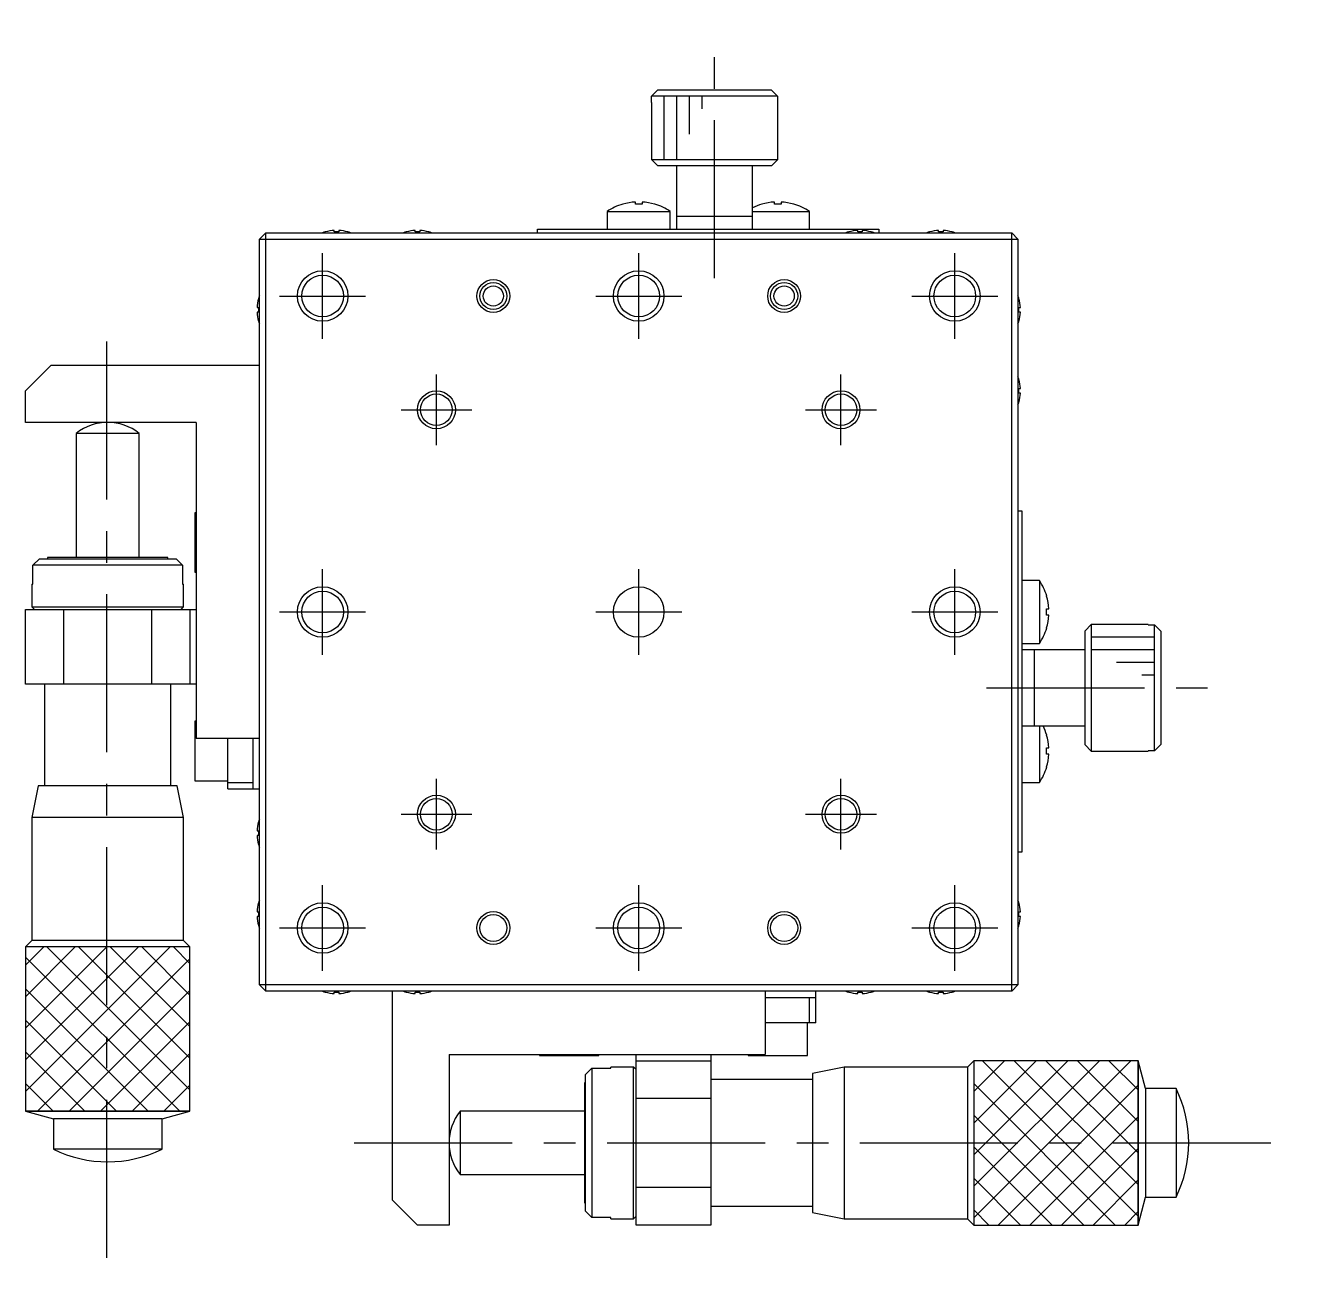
# Model space of a CAD drawing. Extents: x -27 to 394, y 3 to 263.
# Drawn here: x 101.8 to 202.8, y 100.8 to 200.8 of the extents above; entities that cross this region are included whole.
import ezdxf

# ---------------------------------------------------------------- set-up
doc = ezdxf.new("R2010")
doc.units = 0
doc.header["$LTSCALE"] = 10
doc.linetypes.add('CENTER', pattern=[2, 1.25, -0.25, 0.25, -0.25])
doc.layers.get('0').update_dxf_attribs({"linetype": 'CONTINUOUS'})
doc.layers.add('CENTER', color=1, linetype='CENTER')

msp = doc.modelspace()

# ---------------------------------------------------------------- linework, layer by layer
at = {"color": 7, "linetype": 'CONTINUOUS'}
for p, q in [((151.357301, 195.160155), (151.859088, 195.660155)), ((151.357301, 194.660155), (151.357301, 195.160155)), ((161.32525, 195.160155), (151.357301, 195.160155)), ((151.859088, 195.660155), (160.823462, 195.660155)), ((160.823462, 195.660155), (161.32525, 195.160155)), ((161.32525, 195.160155), (161.32525, 194.660155)), ((151.341275, 194.660155), (151.357301, 194.660155)), ((151.341275, 194.660155), (151.341275, 190.160155)), ((161.32525, 194.660155), (161.341275, 194.660155)), ((161.341275, 190.160155), (161.341275, 194.660155)), ((151.341275, 190.160155), (161.341275, 190.160155)), ((151.341275, 190.160155), (151.841275, 189.660155)), ((160.841275, 189.660155), (161.341275, 190.160155)), ((160.841275, 189.660155), (151.841275, 189.660155)), ((153.341275, 189.660155), (153.341275, 184.660155)), ((159.341275, 184.660155), (159.341275, 189.660155)), ((147.841275, 186.051812), (152.841275, 186.051812)), ((147.841275, 186.051812), (147.841275, 184.660155)), ((149.082686, 186.622736), (149.079342, 186.629591)), ((150.081275, 186.622736), (150.081275, 186.795108)), ((150.601275, 186.622736), (150.081275, 186.622736)), ((150.601275, 186.795108), (150.601275, 186.622736)), ((151.603208, 186.629591), (151.599865, 186.622736)), ((152.841275, 184.660155), (152.841275, 186.051812)), ((159.341275, 186.051812), (163.841275, 186.051812)), ((160.082686, 186.622736), (160.079342, 186.629591)), ((161.081275, 186.622736), (161.081275, 186.795108)), ((161.601275, 186.622736), (161.081275, 186.622736)), ((161.601275, 186.795108), (161.601275, 186.622736)), ((162.603208, 186.629591), (162.599865, 186.622736)), ((163.841275, 184.660155), (163.841275, 186.051812)), ((159.341275, 185.660155), (153.341275, 185.660155)), ((120.841275, 184.360155), (120.341275, 183.860155)), ((120.341275, 124.860155), (120.341275, 183.860155)), ((120.341275, 183.860155), (180.341275, 183.860155)), ((120.841275, 184.360155), (179.841275, 184.360155)), ((120.841275, 124.360155), (120.841275, 184.360155)), ((125.554914, 184.429677), (125.552659, 184.434299)), ((126.261275, 184.429677), (126.261275, 184.550014)), ((126.621275, 184.429677), (126.261275, 184.429677)), ((126.621275, 184.550014), (126.621275, 184.429677)), ((127.329891, 184.434299), (127.327637, 184.429677)), ((131.954914, 184.429677), (131.952659, 184.434299)), ((132.661275, 184.429677), (132.661275, 184.550014)), ((133.021275, 184.429677), (132.661275, 184.429677)), ((133.021275, 184.550014), (133.021275, 184.429677)), ((133.729891, 184.434299), (133.727637, 184.429677)), ((142.341275, 184.360155), (142.341275, 184.660155)), ((142.341275, 184.660155), (169.341275, 184.660155)), ((166.954914, 184.429677), (166.952659, 184.434299)), ((167.661275, 184.429677), (167.661275, 184.550014)), ((168.021275, 184.429677), (167.661275, 184.429677)), ((168.021275, 184.550014), (168.021275, 184.429677)), ((168.729891, 184.434299), (168.727637, 184.429677)), ((169.341275, 184.660155), (169.341275, 184.360155)), ((173.354914, 184.429677), (173.352659, 184.434299)), ((174.061275, 184.429677), (174.061275, 184.550014)), ((174.421275, 184.429677), (174.061275, 184.429677)), ((174.421275, 184.550014), (174.421275, 184.429677)), ((175.129891, 184.434299), (175.127637, 184.429677)), ((180.341275, 183.860155), (179.841275, 184.360155)), ((179.841275, 124.360155), (179.841275, 184.360155)), ((180.341275, 183.860155), (180.341275, 124.860155)), ((120.267131, 179.148771), (120.271754, 179.146516)), ((180.410797, 179.146516), (180.415419, 179.148771)), ((120.151416, 178.440155), (120.271754, 178.440155)), ((120.271754, 178.080155), (120.151416, 178.080155)), ((120.271754, 178.440155), (120.271754, 178.080155)), ((180.410797, 178.080155), (180.410797, 178.440155)), ((180.410797, 178.440155), (180.531134, 178.440155)), ((180.531134, 178.080155), (180.410797, 178.080155)), ((120.271754, 177.373794), (120.267131, 177.371539)), ((180.415419, 177.371539), (180.410797, 177.373794)), ((103.841275, 173.860155), (101.841275, 171.860155)), ((120.341275, 173.860155), (103.841275, 173.860155)), ((180.410797, 172.746516), (180.415419, 172.748771)), ((101.841275, 169.360155), (101.841275, 171.860155)), ((180.410797, 171.680155), (180.410797, 172.040155)), ((180.410797, 172.040155), (180.531134, 172.040155)), ((180.531134, 171.680155), (180.410797, 171.680155)), ((180.415419, 170.971539), (180.410797, 170.973794)), ((115.341275, 169.360155), (101.841275, 169.360155)), ((115.341275, 169.360155), (115.341275, 144.360155)), ((110.841271, 168.482646), (105.841279, 168.482646)), ((105.841279, 168.482646), (105.841279, 158.660155)), ((110.841271, 158.660155), (110.841271, 168.482646)), ((115.241275, 162.210155), (115.241275, 157.510155)), ((115.341275, 162.210155), (115.241275, 162.210155)), ((180.341275, 162.360155), (180.641275, 162.360155)), ((180.641275, 162.360155), (180.641275, 135.360155)), ((113.091275, 158.660155), (103.591275, 158.660155)), ((103.591275, 158.660155), (103.591275, 158.560155)), ((113.091275, 158.560155), (113.091275, 158.660155)), ((102.425196, 158.060155), (102.932948, 158.560155)), ((114.257355, 158.060155), (102.425196, 158.060155)), ((102.425196, 156.560155), (102.425196, 158.060155)), ((102.932948, 158.560155), (113.749602, 158.560155)), ((113.749602, 158.560155), (114.257355, 158.060155)), ((114.257355, 158.060155), (114.257355, 156.560155)), ((102.341275, 156.560155), (102.341275, 154.760155)), ((102.341275, 156.560155), (102.425196, 156.560155)), ((114.257355, 156.560155), (114.341275, 156.560155)), ((114.341275, 154.760155), (114.341275, 156.560155)), ((115.241275, 157.510155), (115.341275, 157.510155)), ((182.032933, 156.860155), (180.641275, 156.860155)), ((182.032933, 156.860155), (182.032933, 151.860155)), ((182.603856, 155.618745), (182.610711, 155.622088)), ((101.841275, 148.660155), (101.841275, 154.560155)), ((101.841275, 154.560155), (115.341275, 154.560155)), ((102.341275, 154.760155), (114.341275, 154.760155)), ((102.341275, 154.760155), (102.541275, 154.560155)), ((104.841275, 154.560155), (104.841275, 148.660155)), ((111.841275, 148.660155), (111.841275, 154.560155)), ((114.141275, 154.560155), (114.341275, 154.760155)), ((114.841275, 154.560155), (114.841275, 148.660155)), ((182.603856, 154.620155), (182.776228, 154.620155)), ((182.603856, 154.100155), (182.603856, 154.620155)), ((182.776228, 154.100155), (182.603856, 154.100155)), ((182.610711, 153.098222), (182.603856, 153.101566)), ((186.141275, 153.360155), (185.641275, 152.860155)), ((185.641275, 143.860155), (185.641275, 152.860155)), ((186.141275, 153.360155), (186.141275, 143.360155)), ((190.641275, 153.360155), (186.141275, 153.360155)), ((190.641275, 153.360155), (190.641275, 153.344129)), ((190.641275, 153.344129), (191.141275, 153.344129)), ((191.141275, 143.376181), (191.141275, 153.344129)), ((191.141275, 153.344129), (191.641275, 152.842342)), ((191.641275, 152.842342), (191.641275, 143.877968)), ((180.641275, 151.860155), (182.032933, 151.860155)), ((185.641275, 151.360155), (180.641275, 151.360155)), ((181.641275, 145.360155), (181.641275, 151.360155)), ((115.341275, 148.660155), (101.841275, 148.660155)), ((103.341275, 148.660155), (103.341275, 140.610155)), ((113.341275, 140.610155), (113.341275, 148.660155)), ((115.241275, 145.710155), (115.241275, 141.010155)), ((115.341275, 145.710155), (115.241275, 145.710155)), ((180.641275, 145.360155), (185.641275, 145.360155)), ((182.032933, 145.360155), (182.032933, 140.860155)), ((182.603856, 144.618745), (182.610711, 144.622088)), ((120.341275, 144.360155), (115.341275, 144.360155)), ((117.841275, 140.360155), (117.841275, 144.360155)), ((119.841275, 140.360153), (119.841275, 144.360155)), ((182.603856, 143.620155), (182.776228, 143.620155)), ((182.603856, 143.100155), (182.603856, 143.620155)), ((185.641275, 143.860155), (186.141275, 143.360155)), ((191.641275, 143.877968), (191.141275, 143.376181)), ((182.776228, 143.100155), (182.603856, 143.100155)), ((186.141275, 143.360155), (190.641275, 143.360155)), ((190.641275, 143.376181), (190.641275, 143.360155)), ((191.141275, 143.376181), (190.641275, 143.376181)), ((182.610711, 142.098222), (182.603856, 142.101566)), ((102.841278, 140.610155), (102.341279, 138.110156)), ((113.841272, 140.610155), (102.841278, 140.610155)), ((114.341271, 138.110156), (113.841272, 140.610155)), ((115.241275, 141.010155), (117.841275, 141.010155)), ((117.841275, 140.860155), (119.841275, 140.860155)), ((180.641275, 140.860155), (182.032933, 140.860155)), ((117.841275, 140.360153), (120.341275, 140.360153)), ((114.341271, 138.110156), (102.341279, 138.110156)), ((102.341279, 138.110156), (102.341279, 128.360151)), ((114.341271, 128.360151), (114.341271, 138.110156)), ((120.267131, 137.748771), (120.271754, 137.746516)), ((120.151416, 137.040155), (120.271754, 137.040155)), ((120.271754, 136.680155), (120.151416, 136.680155)), ((120.271754, 137.040155), (120.271754, 136.680155)), ((120.271754, 135.973794), (120.267131, 135.971539)), ((180.641275, 135.360155), (180.341275, 135.360155)), ((120.267131, 131.348771), (120.271754, 131.346516)), ((180.410797, 131.346516), (180.415419, 131.348771)), ((120.151416, 130.640155), (120.271754, 130.640155)), ((120.271754, 130.640155), (120.271754, 130.280155)), ((180.410797, 130.280155), (180.410797, 130.640155)), ((180.410797, 130.640155), (180.531134, 130.640155)), ((120.271754, 130.280155), (120.151416, 130.280155)), ((120.271754, 129.573794), (120.267131, 129.571539)), ((180.531134, 130.280155), (180.410797, 130.280155)), ((180.415419, 129.571539), (180.410797, 129.573794)), ((102.341279, 128.360151), (101.841276, 127.860149)), ((114.341271, 128.360151), (102.341279, 128.360151)), ((114.841274, 127.860149), (114.341271, 128.360151)), ((114.841274, 127.860149), (101.841276, 127.860149)), ((101.841276, 127.860149), (101.841276, 114.860148)), ((101.841276, 127.860149), (101.841276, 114.860148)), ((114.841274, 127.860149), (101.841276, 127.860149)), ((114.841274, 114.860148), (114.841274, 127.860149)), ((114.841274, 114.860148), (114.841274, 127.860149)), ((120.341275, 124.860155), (120.841275, 124.360155)), ((180.341275, 124.860155), (120.341275, 124.860155)), ((179.841275, 124.360155), (120.841275, 124.360155)), ((125.552659, 124.286011), (125.554914, 124.290633)), ((126.261275, 124.290633), (126.621275, 124.290633)), ((126.261275, 124.170296), (126.261275, 124.290633)), ((126.621275, 124.290633), (126.621275, 124.170296)), ((127.327637, 124.290633), (127.329891, 124.286011)), ((130.841275, 124.360155), (130.841275, 107.860155)), ((131.952659, 124.286011), (131.954914, 124.290633)), ((132.661275, 124.290633), (133.021275, 124.290633)), ((132.661275, 124.170296), (132.661275, 124.290633)), ((133.021275, 124.290633), (133.021275, 124.170296)), ((133.727637, 124.290633), (133.729891, 124.286011)), ((160.341275, 124.360155), (160.341275, 119.360155)), ((164.341277, 121.860155), (164.341277, 124.360155)), ((166.952659, 124.286011), (166.954914, 124.290633)), ((167.661275, 124.290633), (168.021275, 124.290633)), ((167.661275, 124.170296), (167.661275, 124.290633)), ((168.021275, 124.290633), (168.021275, 124.170296)), ((168.727637, 124.290633), (168.729891, 124.286011)), ((173.352659, 124.286011), (173.354914, 124.290633)), ((174.061275, 124.290633), (174.421275, 124.290633)), ((174.061275, 124.170296), (174.061275, 124.290633)), ((174.421275, 124.290633), (174.421275, 124.170296)), ((175.127637, 124.290633), (175.129891, 124.286011)), ((179.841275, 124.360155), (180.341275, 124.860155)), ((160.341275, 123.860155), (164.341277, 123.860155)), ((163.841275, 121.860155), (163.841275, 123.860155)), ((164.341275, 121.860155), (160.341275, 121.860155)), ((163.691275, 119.260155), (163.691275, 121.860155)), ((135.341275, 119.360155), (160.341275, 119.360155)), ((135.341275, 119.360155), (135.341275, 105.860155)), ((142.491275, 119.360155), (142.491275, 119.260155)), ((142.491275, 119.260155), (147.191275, 119.260155)), ((147.191275, 119.260155), (147.191275, 119.360155)), ((150.141275, 105.860155), (150.141275, 119.360155)), ((156.041275, 119.360155), (156.041275, 105.860155)), ((158.991275, 119.360155), (158.991275, 119.260155)), ((158.991275, 119.260155), (163.691275, 119.260155)), ((146.141275, 117.768482), (146.641275, 118.276235)), ((146.641275, 118.276235), (146.641275, 106.444075)), ((146.641275, 118.276235), (148.141275, 118.276235)), ((149.941275, 118.360155), (148.141275, 118.360155)), ((148.141275, 118.276235), (148.141275, 118.360155)), ((149.941275, 106.360155), (149.941275, 118.360155)), ((150.141275, 118.160155), (149.941275, 118.360155)), ((150.141275, 118.860155), (156.041275, 118.860155)), ((166.591274, 118.360151), (164.091275, 117.860152)), ((166.591274, 118.360151), (166.591274, 106.360159)), ((176.341279, 118.360151), (166.591274, 118.360151)), ((176.841281, 118.860154), (176.341279, 118.360151)), ((176.341279, 118.360151), (176.341279, 106.360159)), ((176.841281, 118.860154), (176.841281, 105.860156)), ((189.841282, 118.860154), (176.841281, 118.860154)), ((189.841282, 118.860154), (176.841281, 118.860154)), ((176.841281, 118.860154), (176.841281, 105.860156)), ((189.841282, 118.860154), (189.841282, 105.860156)), ((190.43077, 116.660155), (189.841282, 118.860154)), ((189.841282, 105.860156), (189.841282, 118.860154)), ((146.141275, 106.951828), (146.141275, 117.768482)), ((164.091275, 117.360155), (156.041275, 117.360155)), ((164.091275, 117.860152), (164.091275, 106.860158)), ((146.041275, 117.110155), (146.041275, 107.610155)), ((146.141275, 117.110155), (146.041275, 117.110155)), ((190.43077, 116.660155), (190.43077, 108.060155)), ((192.841281, 116.660155), (190.43077, 116.660155)), ((192.841281, 116.660155), (192.841281, 108.060155)), ((156.041275, 115.860155), (150.141275, 115.860155)), ((114.841274, 114.860148), (101.841276, 114.860148)), ((101.841276, 114.860148), (104.041275, 114.27066)), ((101.841276, 114.860148), (114.841274, 114.860148)), ((112.641275, 114.27066), (104.041275, 114.27066)), ((104.041275, 114.27066), (104.041275, 111.860149)), ((112.641275, 114.27066), (114.841274, 114.860148)), ((112.641275, 111.860149), (112.641275, 114.27066)), ((136.218784, 114.860151), (136.218784, 109.860159)), ((146.041275, 114.860151), (136.218784, 114.860151)), ((112.641275, 111.860149), (104.041275, 111.860149)), ((136.218784, 109.860159), (146.041275, 109.860159)), ((150.141275, 108.860155), (156.041275, 108.860155)), ((130.841275, 107.860155), (132.841275, 105.860155)), ((146.041275, 107.610155), (146.141275, 107.610155)), ((156.041275, 107.360155), (164.091275, 107.360155)), ((189.841282, 105.860156), (190.43077, 108.060155)), ((190.43077, 108.060155), (192.841281, 108.060155)), ((146.641275, 106.444075), (146.141275, 106.951828)), ((148.141275, 106.444075), (146.641275, 106.444075)), ((148.141275, 106.360155), (148.141275, 106.444075)), ((148.141275, 106.360155), (149.941275, 106.360155)), ((149.941275, 106.360155), (150.141275, 106.560155)), ((164.091275, 106.860158), (166.591274, 106.360159)), ((166.591274, 106.360159), (176.341279, 106.360159)), ((176.341279, 106.360159), (176.841281, 105.860156)), ((135.341275, 105.860155), (132.841275, 105.860155)), ((156.041275, 105.860155), (150.141275, 105.860155)), ((176.841281, 105.860156), (189.841282, 105.860156)), ((176.841281, 105.860156), (189.841282, 105.860156))]:
    msp.add_line(p, q, dxfattribs=at)
at = {"color": 3, "linetype": 'CONTINUOUS'}
for p, q in [((152.341275, 195.160155), (152.341275, 190.160155)), ((153.341275, 195.160155), (153.341275, 190.160155)), ((154.341275, 195.160155), (154.341275, 192.160155)), ((155.341275, 195.160155), (155.341275, 194.160155)), ((191.141275, 152.360155), (186.141275, 152.360155)), ((191.141275, 151.360155), (186.141275, 151.360155)), ((191.141275, 150.360155), (188.141275, 150.360155)), ((191.141275, 149.360155), (190.141275, 149.360155)), ((101.841276, 126.4224), (103.279025, 127.860149)), ((101.841276, 123.9224), (105.779025, 127.860149)), ((101.841276, 121.4224), (108.279025, 127.860149)), ((101.841276, 118.9224), (110.779025, 127.860149)), ((101.841276, 116.4224), (113.279025, 127.860149)), ((103.538417, 127.860149), (114.841274, 116.557292)), ((106.038417, 127.860149), (114.841274, 119.057292)), ((108.538417, 127.860149), (114.841274, 121.557292)), ((111.038417, 127.860149), (114.841274, 124.057292)), ((113.538417, 127.860149), (114.841274, 126.557292)), ((101.841276, 127.05729), (114.038418, 114.860148)), ((102.779024, 114.860148), (114.841274, 126.922398)), ((101.841276, 124.55729), (111.538418, 114.860148)), ((105.279024, 114.860148), (114.841274, 124.422398)), ((101.841276, 122.05729), (109.038418, 114.860148)), ((107.779024, 114.860148), (114.841274, 121.922398)), ((101.841276, 119.55729), (106.538418, 114.860148)), ((110.279024, 114.860148), (114.841274, 119.422398)), ((176.841281, 116.422405), (179.27903, 118.860154)), ((176.841281, 113.922405), (181.77903, 118.860154)), ((176.841281, 111.422405), (184.27903, 118.860154)), ((176.841281, 108.922405), (186.77903, 118.860154)), ((176.841281, 106.422405), (189.27903, 118.860154)), ((177.538412, 118.860154), (189.841282, 106.557284)), ((180.038412, 118.860154), (189.841282, 109.057284)), ((182.538412, 118.860154), (189.841282, 111.557284)), ((185.038412, 118.860154), (189.841282, 114.057284)), ((187.538412, 118.860154), (189.841282, 116.557284)), ((101.841276, 117.05729), (104.038418, 114.860148)), ((112.779024, 114.860148), (114.841274, 116.922398)), ((176.841281, 117.057285), (188.03841, 105.860156)), ((178.779032, 105.860156), (189.841282, 116.922406)), ((176.841281, 114.557285), (185.53841, 105.860156)), ((181.279032, 105.860156), (189.841282, 114.422406)), ((176.841281, 112.057285), (183.03841, 105.860156)), ((183.779032, 105.860156), (189.841282, 111.922406)), ((176.841281, 109.557285), (180.53841, 105.860156)), ((186.279032, 105.860156), (189.841282, 109.422406)), ((176.841281, 107.057285), (178.03841, 105.860156)), ((188.779032, 105.860156), (189.841282, 106.922406))]:
    msp.add_line(p, q, dxfattribs=at)
for centre, radius in [((125.341275, 179.360155), 2), ((150.341275, 179.360155), 2), ((175.341275, 179.360155), 2), ((138.841275, 179.360155), 1.3), ((161.841275, 179.360155), 1.3), ((134.341275, 170.360155), 1.5), ((166.341275, 170.360155), 1.5), ((125.341275, 154.360155), 2), ((175.341275, 154.360155), 2), ((134.341275, 138.360155), 1.5), ((166.341275, 138.360155), 1.5), ((125.341275, 129.360155), 2), ((150.341275, 129.360155), 2), ((175.341275, 129.360155), 2), ((138.841275, 129.360155), 1.3), ((161.841275, 129.360155), 1.3)]:
    msp.add_circle(centre, radius, dxfattribs=at)
at = {"color": 7, "linetype": 'CONTINUOUS'}
for centre, radius in [((125.341275, 179.360155), 1.65), ((150.341275, 179.360155), 1.65), ((175.341275, 179.360155), 1.65), ((138.841275, 179.360155), 1.075), ((138.841275, 179.360155), 0.8), ((161.841275, 179.360155), 1.075), ((161.841275, 179.360155), 0.8), ((134.341275, 170.360155), 1.25), ((166.341275, 170.360155), 1.25), ((125.341275, 154.360155), 1.65), ((150.341275, 154.360155), 2), ((175.341275, 154.360155), 1.65), ((134.341275, 138.360155), 1.25), ((166.341275, 138.360155), 1.25), ((125.341275, 129.360155), 1.65), ((138.841275, 129.360155), 1.075), ((150.341275, 129.360155), 1.65), ((161.841275, 129.360155), 1.075), ((175.341275, 129.360155), 1.65)]:
    msp.add_circle(centre, radius, dxfattribs=at)
for centre, radius, start, end in [((150.341275, 182.310155), 4.5, 106.285843, 123.748989), ((150.341275, 182.310155), 4.492483, 93.317816, 106.26943), ((150.341275, 182.310155), 4.492483, 73.73057, 86.682184), ((150.341275, 182.310155), 4.5, 56.251011, 73.714157), ((161.341275, 182.310155), 4.5, 106.285843, 116.3878), ((161.341275, 182.310155), 4.492483, 93.317816, 106.26943), ((161.341275, 182.310155), 4.492483, 73.73057, 86.682184), ((161.341275, 182.310155), 4.5, 56.251011, 73.714157), ((126.441275, 181.360155), 3.2, 106.122533, 110.364135), ((126.441275, 181.360155), 3.194933, 93.229709, 106.106712), ((126.441275, 181.360155), 3.194933, 73.893288, 86.770291), ((126.441275, 181.360155), 3.2, 69.635865, 73.877467), ((132.841275, 181.360155), 3.2, 106.122533, 110.364135), ((132.841275, 181.360155), 3.194933, 93.229709, 106.106712), ((132.841275, 181.360155), 3.194933, 73.893288, 86.770291), ((132.841275, 181.360155), 3.2, 69.635865, 73.877467), ((167.841275, 181.360155), 3.2, 106.122533, 110.364135), ((167.841275, 181.360155), 3.194933, 93.229709, 106.106712), ((167.841275, 181.360155), 3.194933, 73.893288, 86.770291), ((167.841275, 181.360155), 3.2, 69.635865, 73.877467), ((174.241275, 181.360155), 3.2, 106.122533, 110.364135), ((174.241275, 181.360155), 3.194933, 93.229709, 106.106712), ((174.241275, 181.360155), 3.194933, 73.893288, 86.770291), ((174.241275, 181.360155), 3.2, 69.635865, 73.877467), ((123.341275, 178.260155), 3.194933, 163.893288, 176.770291), ((123.341275, 178.260155), 3.2, 159.635865, 163.877467), ((177.341275, 178.260155), 3.2, 16.122533, 20.364135), ((177.341275, 178.260155), 3.194933, 3.229709, 16.106712), ((123.341275, 178.260155), 3.194933, 183.229709, 196.106712), ((177.341275, 178.260155), 3.194933, 343.893288, 356.770291), ((123.341275, 178.260155), 3.2, 196.122533, 200.364135), ((177.341275, 178.260155), 3.2, 339.635865, 343.877467), ((177.341275, 171.860155), 3.2, 16.122533, 20.364135), ((177.341275, 171.860155), 3.194933, 3.229709, 16.106712), ((177.341275, 171.860155), 3.2, 339.635865, 343.877467), ((177.341275, 171.860155), 3.194933, 343.893288, 356.770291), ((108.341273, 165.36015), 3.999997, 51.317795, 128.682173), ((178.291275, 154.360155), 4.5, 16.285843, 33.748989), ((178.291275, 154.360155), 4.492483, 3.317816, 16.26943), ((178.291275, 154.360155), 4.492483, 343.73057, 356.682184), ((178.291275, 154.360155), 4.5, 326.251011, 343.714157), ((178.291275, 143.360155), 4.5, 16.285843, 26.3878), ((178.291275, 143.360155), 4.492483, 3.317816, 16.26943), ((178.291275, 143.360155), 4.492483, 343.73057, 356.682184), ((178.291275, 143.360155), 4.5, 326.251011, 343.714157), ((123.341275, 136.860155), 3.194933, 163.893288, 176.770291), ((123.341275, 136.860155), 3.2, 159.635865, 163.877467), ((123.341275, 136.860155), 3.194933, 183.229709, 196.106712), ((123.341275, 136.860155), 3.2, 196.122533, 200.364135), ((123.341275, 130.460155), 3.194933, 163.893288, 176.770291), ((123.341275, 130.460155), 3.2, 159.635865, 163.877467), ((177.341275, 130.460155), 3.2, 16.122533, 20.364135), ((177.341275, 130.460155), 3.194933, 3.229709, 16.106712), ((123.341275, 130.460155), 3.194933, 183.229709, 196.106712), ((123.341275, 130.460155), 3.2, 196.122533, 200.364135), ((177.341275, 130.460155), 3.2, 339.635865, 343.877467), ((177.341275, 130.460155), 3.194933, 343.893288, 356.770291), ((126.441275, 127.360155), 3.2, 249.635865, 253.877467), ((126.441275, 127.360155), 3.194933, 253.893288, 266.770291), ((126.441275, 127.360155), 3.194933, 273.229709, 286.106712), ((126.441275, 127.360155), 3.2, 286.122533, 290.364135), ((132.841275, 127.360155), 3.2, 249.635865, 253.877467), ((132.841275, 127.360155), 3.194933, 253.893288, 266.770291), ((132.841275, 127.360155), 3.194933, 273.229709, 286.106712), ((132.841275, 127.360155), 3.2, 286.122533, 290.364135), ((167.841275, 127.360155), 3.2, 249.635865, 253.877467), ((167.841275, 127.360155), 3.194933, 253.893288, 266.770291), ((167.841275, 127.360155), 3.194933, 273.229709, 286.106712), ((167.841275, 127.360155), 3.2, 286.122533, 290.364135), ((174.241275, 127.360155), 3.2, 249.635865, 253.877467), ((174.241275, 127.360155), 3.194933, 253.893288, 266.770291), ((174.241275, 127.360155), 3.194933, 273.229709, 286.106712), ((174.241275, 127.360155), 3.2, 286.122533, 290.364135), ((184.096281, 112.360153), 9.745001, 333.816215, 26.183798), ((139.34128, 112.360152), 3.999997, 141.317795, 218.682173), ((108.341273, 120.605149), 9.745001, 243.816215, 296.183798)]:
    msp.add_arc(centre, radius, start, end, dxfattribs=at)
at = {"layer": 'CENTER', "color": 1, "linetype": 'CENTER'}
for p, q in [((156.341275, 180.760155), (156.341275, 200.760155)), ((125.341275, 175.960155), (125.341275, 182.760155)), ((150.341275, 175.960155), (150.341275, 182.760155)), ((175.341275, 175.960155), (175.341275, 182.760155)), ((121.941275, 179.360155), (128.741275, 179.360155)), ((146.941275, 179.360155), (153.741275, 179.360155)), ((171.941275, 179.360155), (178.741275, 179.360155)), ((108.241275, 175.760155), (108.241275, 100.760155)), ((134.341275, 167.560155), (134.341275, 173.160155)), ((166.341275, 167.560155), (166.341275, 173.160155)), ((131.541275, 170.360155), (137.141275, 170.360155)), ((163.541275, 170.360155), (169.141275, 170.360155)), ((125.341275, 150.960155), (125.341275, 157.760155)), ((150.341275, 150.960155), (150.341275, 157.760155)), ((175.341275, 150.960155), (175.341275, 157.760155)), ((121.941275, 154.360155), (128.741275, 154.360155)), ((146.941275, 154.360155), (153.741275, 154.360155)), ((171.941275, 154.360155), (178.741275, 154.360155)), ((177.841279, 148.360155), (197.841279, 148.360155)), ((134.341275, 135.560155), (134.341275, 141.160155)), ((166.341275, 135.560155), (166.341275, 141.160155)), ((131.541275, 138.360155), (137.141275, 138.360155)), ((163.541275, 138.360155), (169.141275, 138.360155)), ((125.341275, 125.960155), (125.341275, 132.760155)), ((150.341275, 125.960155), (150.341275, 132.760155)), ((175.341275, 125.960155), (175.341275, 132.760155)), ((121.941275, 129.360155), (128.741275, 129.360155)), ((146.941275, 129.360155), (153.741275, 129.360155)), ((171.941275, 129.360155), (178.741275, 129.360155)), ((127.841279, 112.360155), (202.841279, 112.360155))]:
    msp.add_line(p, q, dxfattribs=at)

doc.saveas('drawing.dxf')
